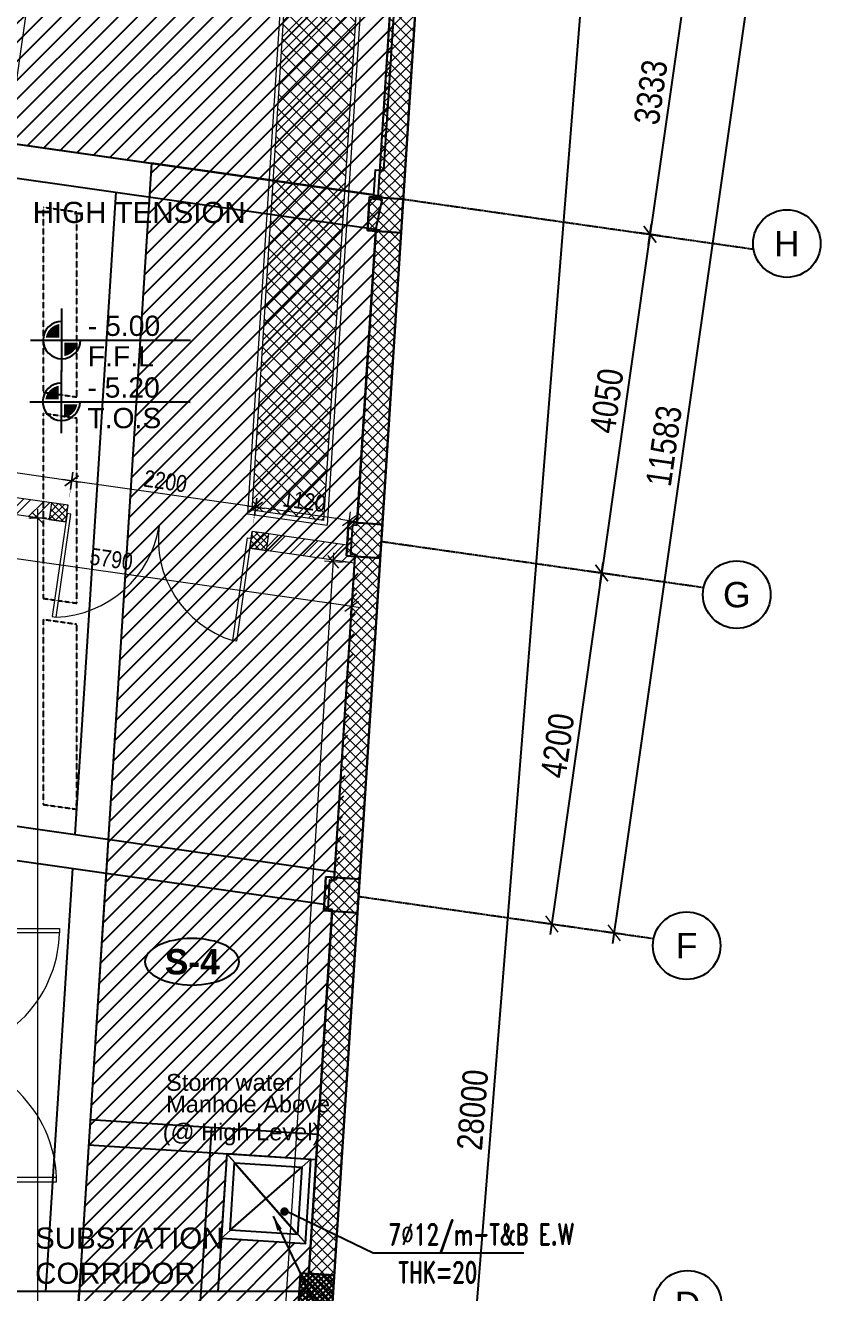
# Model space of a CAD drawing. Header units: inches. Extents: x 676944 to 1044153, y 326920 to 502369.
# Drawn here: x 745678 to 755095, y 378298 to 393308 of the extents above; entities that cross this region are included whole.
import ezdxf
from ezdxf.enums import TextEntityAlignment as Align

# ---------------------------------------------------------------- set-up
doc = ezdxf.new("R2010")
doc.units = ezdxf.units.IN
doc.header["$MEASUREMENT"] = 0
for name, pattern in [('CENTER', [50.8, 31.75, -6.35, 6.35, -6.35]), ('DOT2', [3.175, 0, -3.175]), ('HIDDEN', [9.525, 6.35, -3.175])]:
    doc.linetypes.add(name, pattern=pattern)
doc.layers.add('A-DIMENSION', color=7, linetype='Continuous', lineweight=9)
doc.layers.add('A-LEVEL', color=181, linetype='Continuous', lineweight=9)
for name, color, linetype in [('Axis', 9, 'CENTER'), ('dim-axis', 15, 'Continuous'), ('LEVELS', 181, 'Continuous'), ('P-PIPE-DRA', 40, 'Continuous'), ('S-BEAM', 2, 'Continuous'), ('S-COL-1', 7, 'Continuous'), ('S-COL1-HT', 11, 'Continuous'), ('S-HAT', 45, 'Continuous'), ('S-REIN-TXT', 3, 'Continuous'), ('S-RIBS', 43, 'HIDDEN'), ('S-SLAB-NO', 2, 'Continuous'), ('S-WALL', 1, 'Continuous'), ('THN', 1, 'Continuous')]:
    doc.layers.add(name, color=color, linetype=linetype)
doc.styles.add('03. S-COL FIRST$0$ARIAL', font='arialbd.ttf')
doc.styles.add('ARIAL', font='ARIALN.TTF')
doc.styles.add('ROMAND', font='ROMAND.shx')
doc.styles.add('SS', font='romand.shx', dxfattribs={"width": 0.85, "height": 200})
doc.styles.get("Standard").update_dxf_attribs({"font": 'arial.ttf'})
doc.styles.add('style1', font='arial.ttf')
doc.dimstyles.new('DIM-100', dxfattribs={"dimscale": 150, "dimtxt": 2, "dimasz": 1, "dimexe": 0.75, "dimexo": 1, "dimgap": 0.5, "dimtad": 1, "dimdec": 0, "dimzin": 11, "dimdsep": 46, "dimtxsty": 'ARIAL', "dimblk": 'R', "dimcen": 2.5, "dimdle": 1, "dimclrd": 256, "dimclre": 256, "dimclrt": 256, "dimazin": 0, "dimtfac": 1, "dimtdec": 0, "dimtix": 1, "dimtmove": 2, "dimatfit": 3, "dimldrblk": 'R', "dimtolj": 1, "dimtzin": 3, "dimlwd": -1, "dimlwe": 13, "dimarcsym": 0})
doc.dimstyles.new('ELSAYED', dxfattribs={"dimtxt": 250, "dimasz": 180, "dimexe": 0, "dimexo": 0, "dimgap": 0.025, "dimtad": 1, "dimlfac": 0.001, "dimzin": 0, "dimdsep": 46, "dimtxsty": 'SS', "dimcen": 0, "dimdle": 0.02, "dimclrd": 1, "dimclre": 1, "dimclrt": 1, "dimadec": 0, "dimazin": 0, "dimtfac": 1, "dimtix": 1, "dimtmove": 2, "dimatfit": 1, "dimfxl": 0, "dimtolj": 1, "dimtzin": 0, "dimlwe": -1, "dimarcsym": 0})
doc.dimstyles.get("Standard").update_dxf_attribs({"dimtxt": 0.18, "dimasz": 0.18, "dimexe": 0.18, "dimexo": 0.0625, "dimgap": 0.09, "dimtad": 0, "dimtih": 1, "dimtoh": 1, "dimdec": 4, "dimzin": 0, "dimdsep": 46, "dimtxsty": 'Standard', "dimcen": 0.09, "dimadec": 0, "dimazin": 0, "dimtfac": 1, "dimtdec": 4, "dimtofl": 0, "dimtmove": 0, "dimatfit": 3, "dimfxl": 1, "dimtolj": 1, "dimtzin": 0, "dimarcsym": 0})
pattern_1 = [(45, (500265.86, -209134.585), (-66.29126, 66.29126), []), (135, (500265.86, -209134.585), (-66.29126, -66.29126), [])]
pattern_2 = [(45, (500265.856, -209134.585), (-39.7747564, 39.7747564), []), (135, (500265.856, -209134.585), (-39.7747564, -39.7747564), [])]
pattern_3 = [(45, (393264, 521461.99), (-112.2532, 112.2532), [])]

# ---------------------------------------------------------------- blocks, each defined once
blk = doc.blocks.new('R')
for p, q in [((-1.05, 0), (1.05, 0)), ((0, -1.05), (0, 1.05))]:
    blk.add_line(p, q)
at = {"color": 4, "lineweight": 13}
blk.add_line((-0.71, -0.71), (0.71, 0.71), dxfattribs=at)
blk = doc.blocks.new('*D459')
at = {"layer": 'A-DIMENSION', "color": 254, "linetype": 'DOT2', "lineweight": 13, "transparency": 16777216}
for p, q in [((554945, 227624), (554831, 227641)), ((553935, 220546), (553821, 220562))]:
    blk.add_line(p, q, dxfattribs=at)
at = {"layer": 'A-DIMENSION', "color": 254, "transparency": 16777216}
blk.add_line((553910, 220651), (554892, 227531), dxfattribs=at)
at = {"layer": 'Defpoints', "color": 0, "transparency": 16777216}
for p in [(554906, 227630), (555044, 227610), (554034, 220532)]:
    blk.add_point(p, dxfattribs=at)
at = {"layer": 'A-DIMENSION', "color": 254, "transparency": 16777216, "xscale": 100, "yscale": 100, "zscale": 100}
for p, rotation in [((554906, 227630), 81.87733040133662), ((553895, 220552), 261.8773304013366)]:
    blk.add_blockref('R', p, dxfattribs=dict(at, rotation=rotation))
at = {"layer": 'A-DIMENSION', "color": 254, "transparency": 16777216, "insert": (554139, 223579), "char_height": 200, "attachment_point": 5, "rotation": 81.8773, "style": 'ARIAL'}
blk.add_mtext('\\A1;7150', dxfattribs=at)
blk = doc.blocks.new('level')
at = {"layer": 'LEVELS'}
for points in [[(42.7, 3.7), (22.8, 3.7, -0.325023), (42.7, 23.7)], [(70.2, -3.7), (50.2, -3.7), (50.2, -23.7, 0.325023)]]:
    blk.add_hatch(color=256, dxfattribs=at).paths.add_polyline_path(points)
for p, q in [((46.5, -46.5), (46.5, 46.5)), ((0, 0), (236.9, 0))]:
    blk.add_line(p, q, dxfattribs=at)
blk.add_arc((46.5, 0), 27.7, 90, 0, dxfattribs=at)
at = {"layer": 'LEVELS', "style": 'style1', "flags": 8}
for tag, p in [('+0.00', (85, 6.1)), ('F.F.L', (85, -39.1))]:
    blk.add_attdef(tag, p, '', height=30, dxfattribs=at)
blk = doc.blocks.new('*D507')
at = {"layer": 'A-DIMENSION', "color": 254, "linetype": 'DOT2', "lineweight": 13, "transparency": 16777216}
for p, q in [((557418, 220352), (557427, 220419)), ((558527, 220194), (558536, 220260))]:
    blk.add_line(p, q, dxfattribs=at)
at = {"layer": 'A-DIMENSION', "color": 254, "transparency": 16777216}
blk.add_line((558427, 220200), (557516, 220330), dxfattribs=at)
at = {"layer": 'Defpoints', "color": 0, "transparency": 16777216}
for p in [(557417, 220344), (557404, 220253), (558513, 220095)]:
    blk.add_point(p, dxfattribs=at)
at = {"layer": 'A-DIMENSION', "color": 254, "transparency": 16777216, "xscale": 100, "yscale": 100, "zscale": 100}
for p, rotation in [((557417, 220344), 171.8698850076933), ((558526, 220186), 351.8698850076934)]:
    blk.add_blockref('R', p, dxfattribs=dict(at, rotation=rotation))
at = {"layer": 'A-DIMENSION', "color": 254, "transparency": 16777216, "insert": (557993, 220416), "char_height": 200, "attachment_point": 5, "rotation": 351.8699, "style": 'ARIAL'}
blk.add_mtext('\\A1;1120', dxfattribs=at)
blk = doc.blocks.new('*D508')
at = {"layer": 'A-DIMENSION', "color": 254, "linetype": 'DOT2', "lineweight": 13, "transparency": 16777216}
for p, q in [((555212, 220465), (555249, 220729)), ((557390, 220154), (557427, 220419))]:
    blk.add_line(p, q, dxfattribs=at)
at = {"layer": 'A-DIMENSION', "color": 254, "transparency": 16777216}
blk.add_line((557318, 220358), (555338, 220641), dxfattribs=at)
at = {"layer": 'Defpoints', "color": 0, "transparency": 16777216}
for p in [(555239, 220655), (555198, 220366), (557376, 220055)]:
    blk.add_point(p, dxfattribs=at)
at = {"layer": 'A-DIMENSION', "color": 254, "transparency": 16777216, "xscale": 100, "yscale": 100, "zscale": 100}
for p, rotation in [((555239, 220655), 171.8773450430515), ((557417, 220344), 351.8773450430515)]:
    blk.add_blockref('R', p, dxfattribs=dict(at, rotation=rotation))
at = {"layer": 'A-DIMENSION', "color": 254, "transparency": 16777216, "insert": (556349, 220650), "char_height": 200, "attachment_point": 5, "rotation": 351.8773, "style": 'ARIAL'}
blk.add_mtext('\\A1;2200', dxfattribs=at)
blk = doc.blocks.new('*D509')
at = {"layer": 'A-DIMENSION', "color": 254, "linetype": 'DOT2', "lineweight": 13, "transparency": 16777216}
for p, q in [((552935, 220790), (552973, 221054)), ((555212, 220465), (555249, 220729))]:
    blk.add_line(p, q, dxfattribs=at)
at = {"layer": 'A-DIMENSION', "color": 254, "transparency": 16777216}
blk.add_line((555140, 220669), (553061, 220966), dxfattribs=at)
at = {"layer": 'Defpoints', "color": 0, "transparency": 16777216}
for p in [(552962, 220980), (552921, 220691), (555198, 220366)]:
    blk.add_point(p, dxfattribs=at)
at = {"layer": 'A-DIMENSION', "color": 254, "transparency": 16777216, "xscale": 100, "yscale": 100, "zscale": 100}
for p, rotation in [((552962, 220980), 171.8773450430515), ((555239, 220655), 351.8773450430515)]:
    blk.add_blockref('R', p, dxfattribs=dict(at, rotation=rotation))
at = {"layer": 'A-DIMENSION', "color": 254, "transparency": 16777216, "insert": (554122, 220968), "char_height": 200, "attachment_point": 5, "rotation": 351.8773, "style": 'ARIAL'}
blk.add_mtext('\\A1;2300', dxfattribs=at)
blk = doc.blocks.new('*D515')
at = {"layer": 'A-DIMENSION', "color": 254, "transparency": 16777216}
blk.add_line((557060, 199767), (558331, 219596), dxfattribs=at)
at = {"layer": 'A-DIMENSION', "color": 254, "linetype": 'DOT2', "lineweight": 13, "transparency": 16777216}
for p, q in [((558487, 219687), (558262, 219701)), ((557203, 199658), (556978, 199672))]:
    blk.add_line(p, q, dxfattribs=at)
at = {"layer": 'Defpoints', "color": 0, "transparency": 16777216}
for p in [(558337, 219696), (558587, 219680), (557303, 199651)]:
    blk.add_point(p, dxfattribs=at)
at = {"layer": 'A-DIMENSION', "color": 254, "transparency": 16777216, "xscale": 100, "yscale": 100, "zscale": 100}
for p, rotation in [((558337, 219696), 86.33149765879534), ((557053, 199667), 266.3314976587953)]:
    blk.add_blockref('R', p, dxfattribs=dict(at, rotation=rotation))
at = {"layer": 'A-DIMENSION', "color": 254, "transparency": 16777216, "insert": (557543, 209692), "char_height": 200, "attachment_point": 5, "rotation": 86.3315, "style": 'ARIAL'}
blk.add_mtext('\\A1;20070', dxfattribs=at)
blk = doc.blocks.new('*D409')
at = {"layer": 'A-DIMENSION', "color": 254, "linetype": 'DOT2', "lineweight": 13, "transparency": 16777216}
for p, q in [((552907, 220592), (552810, 219909)), ((558567, 219266), (558564, 219245))]:
    blk.add_line(p, q, dxfattribs=at)
at = {"layer": 'A-DIMENSION', "color": 254, "transparency": 16777216}
blk.add_line((552919, 219969), (558455, 219185), dxfattribs=at)
at = {"layer": 'Defpoints', "color": 0, "transparency": 16777216}
for p in [(552921, 220691), (558553, 219167), (558554, 219171)]:
    blk.add_point(p, dxfattribs=at)
at = {"layer": 'A-DIMENSION', "color": 254, "transparency": 16777216, "xscale": 100, "yscale": 100, "zscale": 100}
for p, rotation in [((552820, 219983), 171.9342278825543), ((558554, 219171), 351.9342278825543)]:
    blk.add_blockref('R', p, dxfattribs=dict(at, rotation=rotation))
at = {"layer": 'A-DIMENSION', "color": 254, "transparency": 16777216, "insert": (555708, 219728), "char_height": 200, "attachment_point": 5, "rotation": 351.9342, "style": 'ARIAL'}
blk.add_mtext('\\A1;5790', dxfattribs=at)
blk = doc.blocks.new('*D395')
at = {"layer": 'A-DIMENSION', "color": 254, "linetype": 'DOT2', "lineweight": 13, "transparency": 16777216}
for p, q in [((554743, 220213), (554761, 220213)), ((554930, 199652), (554911, 199652))]:
    blk.add_line(p, q, dxfattribs=at)
at = {"layer": 'A-DIMENSION', "color": 254, "transparency": 16777216}
blk.add_line((554836, 199752), (554836, 220113), dxfattribs=at)
at = {"layer": 'Defpoints', "color": 0, "transparency": 16777216}
for p in [(554836, 220213), (554843, 220213), (554830, 199652)]:
    blk.add_point(p, dxfattribs=at)
at = {"layer": 'A-DIMENSION', "color": 254, "transparency": 16777216, "xscale": 100, "yscale": 100, "zscale": 100}
for p, rotation in [((554836, 220213), 90), ((554836, 199652), 270)]:
    blk.add_blockref('R', p, dxfattribs=dict(at, rotation=rotation))
at = {"layer": 'A-DIMENSION', "color": 254, "transparency": 16777216, "insert": (554684, 209932), "char_height": 200, "attachment_point": 5, "rotation": 90, "style": 'ARIAL'}
blk.add_mtext('\\A1;20560', dxfattribs=at)
blk = doc.blocks.new('*D346')
at = {"layer": 'Defpoints', "color": 0, "transparency": 16777216}
for p in [(256171, 442525), (255700, 439226), (256167, 439160)]:
    blk.add_point(p, dxfattribs=at)
at = {"layer": 'dim-axis', "linetype": 'DOT2', "lineweight": 13, "transparency": 16777216}
for p, q in [((256319, 442504), (256749, 442443)), ((255849, 439205), (256278, 439144))]:
    blk.add_line(p, q, dxfattribs=at)
at = {"layer": 'dim-axis', "transparency": 16777216}
blk.add_line((256621, 442340), (256184, 439278), dxfattribs=at)
at = {"layer": 'dim-axis', "transparency": 16777216, "xscale": 120, "yscale": 120, "zscale": 120}
for p, rotation in [((256638, 442459), 81.87732561324759), ((256167, 439160), 261.8773256132475)]:
    blk.add_blockref('R', p, dxfattribs=dict(at, rotation=rotation))
at = {"layer": 'dim-axis', "transparency": 16777216, "insert": (256176, 440842), "char_height": 300, "attachment_point": 5, "rotation": 81.8773, "style": 'ARIAL'}
blk.add_mtext('\\A1;3333', dxfattribs=at)
blk = doc.blocks.new('*D347')
at = {"layer": 'Defpoints', "color": 0, "transparency": 16777216}
for p in [(255700, 439226), (255594, 435150), (255594, 435150)]:
    blk.add_point(p, dxfattribs=at)
at = {"layer": 'dim-axis', "linetype": 'DOT2', "lineweight": 13, "transparency": 16777216}
for p, q in [((255849, 439205), (256278, 439144)), ((255446, 435172), (255483, 435166))]:
    blk.add_line(p, q, dxfattribs=at)
at = {"layer": 'dim-axis', "transparency": 16777216}
blk.add_line((256150, 439041), (255611, 435269), dxfattribs=at)
at = {"layer": 'dim-axis', "transparency": 16777216, "xscale": 120, "yscale": 120, "zscale": 120}
for p, rotation in [((256167, 439160), 81.87732905109686), ((255594, 435150), 261.8773290510969)]:
    blk.add_blockref('R', p, dxfattribs=dict(at, rotation=rotation))
at = {"layer": 'dim-axis', "transparency": 16777216, "insert": (255655, 437187), "char_height": 300, "attachment_point": 5, "rotation": 81.8773, "style": 'ARIAL'}
blk.add_mtext('\\A1;4050', dxfattribs=at)
blk = doc.blocks.new('*D348')
at = {"layer": 'Defpoints', "color": 0, "transparency": 16777216}
for p in [(255594, 435150), (255001, 430992), (255001, 430992)]:
    blk.add_point(p, dxfattribs=at)
at = {"layer": 'dim-axis', "linetype": 'DOT2', "lineweight": 13, "transparency": 16777216}
for p, q in [((255446, 435172), (255483, 435166)), ((255150, 430971), (255112, 430977))]:
    blk.add_line(p, q, dxfattribs=at)
at = {"layer": 'dim-axis', "transparency": 16777216}
blk.add_line((255578, 435032), (255018, 431111), dxfattribs=at)
at = {"layer": 'dim-axis', "transparency": 16777216, "xscale": 120, "yscale": 120, "zscale": 120}
for p, rotation in [((255594, 435150), 81.87732905109686), ((255001, 430992), 261.8773290510969)]:
    blk.add_blockref('R', p, dxfattribs=dict(at, rotation=rotation))
at = {"layer": 'dim-axis', "transparency": 16777216, "insert": (255072, 433104), "char_height": 300, "attachment_point": 5, "rotation": 81.8773, "style": 'ARIAL'}
blk.add_mtext('\\A1;4200', dxfattribs=at)
blk = doc.blocks.new('*D352')
at = {"layer": 'Defpoints', "color": 0, "transparency": 16777216}
for p in [(257376, 442354), (255739, 430887), (255739, 430887)]:
    blk.add_point(p, dxfattribs=at)
at = {"layer": 'dim-axis', "linetype": 'DOT2', "lineweight": 13, "transparency": 16777216}
for p, q in [((257227, 442375), (257265, 442369)), ((255591, 430908), (255628, 430903))]:
    blk.add_line(p, q, dxfattribs=at)
at = {"layer": 'dim-axis', "transparency": 16777216}
blk.add_line((257359, 442235), (255756, 431006), dxfattribs=at)
at = {"layer": 'dim-axis', "transparency": 16777216, "xscale": 120, "yscale": 120, "zscale": 120}
for p, rotation in [((257376, 442354), 81.877266415541), ((255739, 430887), 261.877266415541)]:
    blk.add_blockref('R', p, dxfattribs=dict(at, rotation=rotation))
at = {"layer": 'dim-axis', "transparency": 16777216, "insert": (256332, 436653), "char_height": 300, "attachment_point": 5, "rotation": 81.8773, "style": 'ARIAL'}
blk.add_mtext('\\A1;11583', dxfattribs=at)
blk = doc.blocks.new('*D153')
at = {"layer": 'Defpoints', "color": 0, "transparency": 16777216}
for p in [(253905, 442848), (251664, 414937), (253175, 414816)]:
    blk.add_point(p, dxfattribs=at)
at = {"layer": 'dim-axis', "linetype": 'DOT2', "lineweight": 13, "transparency": 16777216}
for p, q in [((254054, 442836), (255527, 442718)), ((251814, 414925), (253287, 414807))]:
    blk.add_line(p, q, dxfattribs=at)
at = {"layer": 'dim-axis', "transparency": 16777216}
blk.add_line((255405, 442607), (253184, 414936), dxfattribs=at)
at = {"layer": 'dim-axis', "transparency": 16777216, "xscale": 120, "yscale": 120, "zscale": 120}
for p, rotation in [((255415, 442727), 85.410651128382), ((253175, 414816), 265.410651128382)]:
    blk.add_blockref('R', p, dxfattribs=dict(at, rotation=rotation))
at = {"layer": 'dim-axis', "transparency": 16777216, "insert": (254067, 428790), "char_height": 300, "attachment_point": 5, "rotation": 85.4107, "style": 'ARIAL'}
blk.add_mtext('\\A1;28000', dxfattribs=at)
blk = doc.blocks.new('SDFGBS')
at = {"layer": 'A-DIMENSION'}
h = blk.add_hatch(dxfattribs=at)
h.set_pattern_fill('ANSI37', color=254, scale=1000)
h.set_pattern_definition([(45, (-9484.03, -205049.73), (-88.388348, 88.388348), []), (135, (-9484.03, -205049.73), (-88.388348, -88.388348), [])])
h.paths.add_polyline_path([(558658.2, 227043.9), (557814.2, 227164.4), (557374.4, 220307.7), (558218.4, 220187.3)])
h = blk.add_hatch(dxfattribs=at)
h.set_pattern_fill('ANSI37', color=254, scale=750)
h.set_pattern_definition(pattern_1)
h.paths.add_polyline_path([(558739.7, 223618), (559138.9, 223592.4), (559164.5, 223991.6), (558765.3, 224017.2)])
h = blk.add_hatch(dxfattribs=at)
h.set_pattern_fill('ANSI32', color=254, scale=500)
h.set_pattern_definition([(45, (500237.57, -209332.6), (-132.58252, 132.58252), []), (45, (500325.96, -209332.6), (-132.58252, 132.58252), [])])
h.paths.add_polyline_path([(552694.4, 220521.2), (552722.7, 220719.2), (551039.7, 220959.4), (551011.5, 220761.4)])
h.paths.add_polyline_path([(557573.5, 220027.1), (557545.3, 219829.1), (558488.1, 219695.5), (558501, 219895.7)])
h.paths.add_polyline_path([(554971.3, 220196.2), (554999.6, 220394.2), (552920.7, 220691), (552892.4, 220493)])
h = blk.add_hatch(dxfattribs=at)
h.set_pattern_fill('ANSI37,_O', color=254, scale=450)
h.set_pattern_definition(pattern_2)
h.paths.add_polyline_path([(555196.8, 220366.2), (554998.8, 220394.3), (554970.5, 220196.4), (555168.6, 220168.2)])
h = blk.add_hatch(dxfattribs=at)
h.set_pattern_fill('ANSI37,_O', color=254, scale=450)
h.set_pattern_definition(pattern_2)
h.paths.add_polyline_path([(557572.7, 220027.1), (557374.7, 220055.2), (557346.5, 219857.3), (557544.5, 219829.1)])
h = blk.add_hatch(dxfattribs=at)
h.set_pattern_fill('ANSI37', color=254, scale=750)
h.set_pattern_definition([(45, (500264.9, -209132.56), (-66.29126, 66.29126), []), (135, (500264.9, -209132.56), (-66.29126, -66.29126), [])])
h.paths.add_polyline_path([(558491.6, 219766), (558890.7, 219740.4), (558916.3, 220139.5), (558517.2, 220165.1)])
h = blk.add_hatch(dxfattribs=at)
h.set_pattern_fill('ANSI37', color=254, scale=750)
h.set_pattern_definition([(45, (500265.2, -209129.57), (-66.29126, 66.29126), []), (135, (500265.2, -209129.57), (-66.29126, -66.29126), [])])
h.paths.add_polyline_path([(558222.2, 215564.9), (558621.4, 215539.3), (558647, 215938.4), (558247.8, 215964.1)])
h = blk.add_hatch(dxfattribs=at)
h.set_pattern_fill('ANSI37', color=254, scale=750)
h.set_pattern_definition(pattern_1)
h.paths.add_polyline_path([(558003.2, 210572.4), (558302.5, 210553.2), (558347.3, 211251.7), (558048, 211270.9)])
at = {"layer": 'A-DIMENSION', "color": 254}
for p, q in [((557767.7, 227221.5), (557321.5, 220264.8)), ((558711.1, 227086.9), (558264.9, 220131.2)), ((558991.6, 225993), (559312.9, 226314.2)), ((559291.1, 225975.2), (559008.6, 226257.7)), ((558982.6, 225851.3), (559303.8, 226172.5)), ((559283.1, 225850.6), (559000.6, 226133.1)), ((558973.5, 225709.6), (559294.7, 226030.9)), ((559275.1, 225726), (558992.6, 226008.5)), ((558955.3, 225426.3), (559276.5, 225747.5)), ((558964.4, 225568), (559285.6, 225889.2)), ((559259.2, 225476.8), (558976.7, 225759.3)), ((559267.2, 225601.4), (558984.7, 225883.9)), ((558946.2, 225284.7), (559267.4, 225605.9)), ((559251.2, 225352.2), (558968.7, 225634.7)), ((558937.1, 225143), (559258.4, 225464.2)), ((559243.2, 225227.6), (558960.7, 225510.1)), ((558928.1, 225001.3), (559249.3, 225322.5)), ((559235.2, 225103.1), (558952.7, 225385.6)), ((558919, 224859.7), (559240.2, 225180.9)), ((559227.2, 224978.5), (558944.7, 225261)), ((558909.9, 224718), (559231.1, 225039.2)), ((559211.2, 224729.3), (558928.7, 225011.8)), ((559219.2, 224853.9), (558936.7, 225136.4)), ((558900.8, 224576.3), (559222, 224897.5)), ((559203.2, 224604.7), (558920.7, 224887.2)), ((558891.7, 224434.7), (559212.9, 224755.9)), ((559195.3, 224480.1), (558912.8, 224762.6)), ((558882.6, 224293), (559203.9, 224614.2)), ((559187.3, 224355.5), (558904.8, 224638)), ((558873.6, 224151.3), (559194.8, 224472.5)), ((559179.3, 224230.9), (558896.8, 224513.4)), ((558865.6, 224010.8), (559185.7, 224330.9)), ((559152.7, 223992.3), (558880.8, 224264.2)), ((559171.3, 224106.3), (558888.8, 224388.8)), ((559011, 224001.4), (558872.8, 224139.6)), ((558990.2, 224002.8), (559176.6, 224189.2)), ((558869.3, 224010.5), (558864.8, 224015)), ((559114.8, 223994.8), (559167.5, 224047.5)), ((558819.1, 223301.3), (559111.9, 223594.1)), ((558828.1, 223443), (558987.3, 223602.1)), ((559115.4, 223234.1), (558832.9, 223516.6)), ((558837.2, 223584.7), (558862.7, 223610.1)), ((559123.4, 223358.7), (558872.6, 223609.5)), ((559131.3, 223483.3), (559014.3, 223600.4)), ((558800.9, 223018), (559122.1, 223339.2)), ((558810, 223159.7), (559131.2, 223480.9)), ((559107.4, 223109.6), (558824.9, 223392.1)), ((558791.8, 222876.3), (559113, 223197.5)), ((559099.4, 222985), (558816.9, 223267.5)), ((558782.7, 222734.7), (559103.9, 223055.9)), ((559091.4, 222860.4), (558808.9, 223142.9)), ((558773.6, 222593), (559094.9, 222914.2)), ((559075.4, 222611.2), (558792.9, 222893.7)), ((559083.4, 222735.8), (558800.9, 223018.3)), ((558764.6, 222451.3), (559085.8, 222772.5)), ((559067.4, 222486.6), (558784.9, 222769.1)), ((558755.5, 222309.7), (559076.7, 222630.9)), ((559059.4, 222362), (558776.9, 222644.5)), ((558746.4, 222168), (559067.6, 222489.2)), ((559051.5, 222237.4), (558769, 222519.9)), ((558737.3, 222026.3), (559058.5, 222347.5)), ((559043.5, 222112.8), (558761, 222395.3)), ((558728.2, 221884.7), (559049.4, 222205.9)), ((559027.5, 221863.6), (558745, 222146.1)), ((559035.5, 221988.2), (558753, 222270.7)), ((558719.1, 221743), (559040.4, 222064.2)), ((559019.5, 221739), (558737, 222021.5)), ((558710.1, 221601.3), (559031.3, 221922.5)), ((559011.5, 221614.4), (558729, 221896.9)), ((558701, 221459.7), (559022.2, 221780.9)), ((559003.5, 221489.8), (558721, 221772.3)), ((558691.9, 221318), (559013.1, 221639.2)), ((558995.5, 221365.2), (558713, 221647.7)), ((558682.8, 221176.3), (559004, 221497.6)), ((558979.6, 221116.1), (558697.1, 221398.6)), ((558987.5, 221240.6), (558705, 221523.1)), ((558673.7, 221034.7), (558994.9, 221355.9)), ((558971.6, 220991.5), (558689.1, 221274)), ((558664.6, 220893), (558985.9, 221214.2)), ((558963.6, 220866.9), (558681.1, 221149.4)), ((558655.6, 220751.3), (558976.8, 221072.6)), ((558955.6, 220742.3), (558673.1, 221024.8)), ((558637.4, 220468), (558958.6, 220789.2)), ((558646.5, 220609.7), (558967.7, 220930.9)), ((558947.6, 220617.7), (558665.1, 220900.2)), ((555197.6, 220366), (552920.7, 220691)), ((558628.3, 220326.3), (558949.5, 220647.6)), ((558931.6, 220368.5), (558649.1, 220651)), ((558939.6, 220493.1), (558657.1, 220775.6)), ((555169.3, 220168), (552892.4, 220493)), ((558619.2, 220184.7), (558940.4, 220505.9)), ((558923.6, 220243.9), (558641.1, 220526.4)), ((555169.3, 220168), (555197.6, 220366)), ((558894, 220141), (558633.1, 220401.8)), ((558719.3, 220152.2), (558931.4, 220364.2)), ((555227, 220260.8), (555183.5, 220267)), ((557321.5, 220264.8), (558264.9, 220131.2)), ((558752.3, 220150.1), (558625.2, 220277.2)), ((558843.9, 220144.2), (558922.3, 220222.6)), ((557347.3, 219857.1), (557375.5, 220055.1)), ((558500.9, 219894.5), (557375.5, 220055.1)), ((558511.5, 220077), (558512.2, 220077.6)), ((558515.3, 220121.9), (558514.4, 220122.8)), ((558592.9, 220158.3), (558594.7, 220160.2)), ((558612.7, 220157), (558610.6, 220159.1)), ((557320.5, 219981.8), (557364.2, 219975.6)), ((558502.3, 219935.2), (558502.4, 219935.3)), ((558506.7, 219998), (558506.4, 219998.2)), ((558586.9, 219680.2), (557347.3, 219857.1)), ((558492.4, 219792.7), (558493.3, 219793.6)), ((558498.5, 219873.6), (558498.1, 219874)), ((558573.8, 219476.3), (558841, 219743.6)), ((558582.9, 219618), (558716.4, 219751.6)), ((558591.8, 219759.5), (558591.9, 219759.6)), ((558875.2, 219496.9), (558613.9, 219758.2)), ((558883.1, 219621.5), (558755.6, 219749.1)), ((558564.7, 219334.7), (558885.3, 219655.2)), ((558867.2, 219372.3), (558585.2, 219654.2)), ((558555.6, 219193), (558876.2, 219513.6)), ((558859.2, 219247.7), (558577.2, 219529.6)), ((558546.6, 219051.4), (558867.2, 219372)), ((558851.3, 219123), (558569.2, 219405.1)), ((558537.5, 218909.7), (558858.1, 219230.3)), ((558835.3, 218873.8), (558553.3, 219155.9)), ((558843.3, 218998.4), (558561.2, 219280.5)), ((558528.4, 218768), (558849.1, 219088.7)), ((558827.3, 218749.2), (558545.3, 219031.3)), ((558519.3, 218626.4), (558840, 218947)), ((558819.4, 218624.6), (558537.3, 218906.7)), ((558510.2, 218484.7), (558830.9, 218805.4)), ((558811.4, 218500), (558529.3, 218782.1)), ((558501.1, 218343), (558821.9, 218663.8)), ((558803.4, 218375.4), (558521.3, 218657.5)), ((558492.1, 218201.4), (558812.8, 218522.1)), ((558787.5, 218126.1), (558505.3, 218408.3)), ((558795.5, 218250.7), (558513.3, 218532.9)), ((558473.9, 217918), (558794.7, 218238.8)), ((558483, 218059.7), (558803.8, 218380.5)), ((558779.5, 218001.5), (558497.3, 218283.7)), ((558464.8, 217776.4), (558785.6, 218097.2)), ((558771.6, 217876.9), (558489.3, 218159.1)), ((558455.7, 217634.7), (558776.6, 217955.6)), ((558763.6, 217752.3), (558481.4, 218034.5)), ((558446.6, 217493), (558767.5, 217813.9)), ((558755.6, 217627.7), (558473.4, 217909.9)), ((558437.6, 217351.4), (558758.5, 217672.3)), ((558739.7, 217378.5), (558457.4, 217660.7)), ((558747.6, 217503.1), (558465.4, 217785.3)), ((558428.5, 217209.7), (558749.4, 217530.6)), ((558731.7, 217253.8), (558449.4, 217536.1)), ((558419.4, 217068), (558740.3, 217389)), ((558723.7, 217129.2), (558441.4, 217411.6)), ((558410.3, 216926.4), (558731.3, 217247.3)), ((558715.8, 217004.6), (558433.4, 217287)), ((558401.2, 216784.7), (558722.2, 217105.7)), ((558699.8, 216755.4), (558417.5, 217037.8)), ((558707.8, 216880), (558425.4, 217162.4)), ((558392.1, 216643), (558713.2, 216964.1)), ((558691.9, 216630.8), (558409.5, 216913.2)), ((558383.1, 216501.4), (558704.1, 216822.4)), ((558683.9, 216506.2), (558401.5, 216788.6)), ((558374, 216359.7), (558695.1, 216680.8)), ((558675.9, 216381.6), (558393.5, 216664)), ((558364.9, 216218), (558686, 216539.1)), ((558667.9, 216256.9), (558385.5, 216539.4)), ((558355.8, 216076.4), (558676.9, 216397.5)), ((558652, 216007.7), (558369.5, 216290.2)), ((558660, 216132.3), (558377.5, 216414.8)), ((558584.7, 215942.4), (558361.5, 216165.6)), ((558368.3, 215956.3), (558667.9, 216255.9)), ((558443, 215951.5), (558353.5, 216041)), ((558492.9, 215948.3), (558658.8, 216114.2)), ((558243.7, 215885.6), (558242.8, 215886.6)), ((558617.5, 215940.3), (558649.8, 215972.6)), ((558229.9, 215685.3), (558231, 215686.4)), ((558235.8, 215761.1), (558234.8, 215762)), ((558239, 215827), (558240.1, 215828)), ((558227.8, 215636.5), (558226.8, 215637.4)), ((558301.3, 215226.4), (558614.6, 215539.7)), ((558310.4, 215368), (558490, 215547.7)), ((558319.5, 215509.7), (558365.5, 215555.7)), ((558603.6, 215260.7), (558321.6, 215542.6)), ((558611.5, 215385.3), (558446.3, 215550.5)), ((558619.5, 215509.9), (558588, 215541.4)), ((558292.2, 215084.7), (558612.8, 215405.3)), ((558595.6, 215136.1), (558313.6, 215418.1)), ((558283.1, 214943), (558603.7, 215263.6)), ((558587.6, 215011.5), (558305.6, 215293.5)), ((558274.1, 214801.4), (558594.7, 215122)), ((558579.6, 214886.8), (558297.6, 215168.9)), ((558265, 214659.7), (558585.6, 214980.4)), ((558571.7, 214762.2), (558289.6, 215044.3)), ((558255.9, 214518), (558576.6, 214838.7)), ((558555.7, 214513), (558273.7, 214795.1)), ((558563.7, 214637.6), (558281.6, 214919.7)), ((558246.8, 214376.4), (558567.5, 214697.1)), ((558547.7, 214388.4), (558265.7, 214670.5)), ((558237.7, 214234.7), (558558.4, 214555.4)), ((558539.8, 214263.8), (558257.7, 214545.9)), ((558228.6, 214093), (558549.4, 214413.8)), ((558531.8, 214139.2), (558249.7, 214421.3)), ((558219.6, 213951.4), (558540.3, 214272.1)), ((558523.8, 214014.6), (558241.7, 214296.7)), ((558210.5, 213809.7), (558531.2, 214130.5)), ((558507.9, 213765.4), (558225.7, 214047.5)), ((558515.9, 213890), (558233.7, 214172.1)), ((558201.4, 213668), (558522.2, 213988.8)), ((558499.9, 213640.7), (558217.7, 213922.9)), ((558192.3, 213526.4), (558513.1, 213847.2)), ((558491.9, 213516.1), (558209.7, 213798.3)), ((558183.2, 213384.7), (558504.1, 213705.6)), ((558484, 213391.5), (558201.8, 213673.7)), ((558174.1, 213243.1), (558495, 213563.9)), ((558476, 213266.9), (558193.8, 213549.1)), ((558165.1, 213101.4), (558485.9, 213422.3)), ((558460.1, 213017.7), (558177.8, 213300)), ((558468, 213142.3), (558185.8, 213424.6)), ((558146.9, 212818.1), (558467.8, 213139)), ((558156, 212959.7), (558476.9, 213280.6)), ((558452.1, 212893.1), (558169.8, 213175.4)), ((558137.8, 212676.4), (558458.8, 212997.3)), ((558444.1, 212768.5), (558161.8, 213050.8)), ((558128.7, 212534.7), (558449.7, 212855.7)), ((558436.1, 212643.9), (558153.8, 212926.2)), ((557073.9, 212683.8, 0), (558010, 211623.8, 0)), ((558119.6, 212393.1), (558440.6, 212714)), ((558428.2, 212519.2), (558145.8, 212801.6)), ((557011.9, 211685.7, 0), (558071.9, 212621.8, 0)), ((558110.6, 212251.4), (558431.6, 212572.4)), ((558412.2, 212270), (558129.9, 212552.4)), ((558420.2, 212394.6), (558137.8, 212677)), ((558101.5, 212109.7), (558422.5, 212430.8)), ((558404.3, 212145.4), (558121.9, 212427.8)), ((558092.4, 211968.1), (558413.4, 212289.1)), ((558396.3, 212020.8), (558113.9, 212303.2)), ((558083.3, 211826.4), (558404.4, 212147.5)), ((558388.3, 211896.2), (558105.9, 212178.6)), ((558074.2, 211684.7), (558395.3, 212005.8)), ((558380.3, 211771.6), (558097.9, 212054)), ((558065.1, 211543.1), (558386.3, 211864.2)), ((558364.4, 211522.4), (558081.9, 211804.8)), ((558372.4, 211647), (558089.9, 211929.4)), ((558056.1, 211401.4), (558377.2, 211722.5)), ((558356.4, 211397.8), (558073.9, 211680.2)), ((558057.5, 211270.3), (558368.1, 211580.9)), ((558348.4, 211273.1), (558065.9, 211555.6)), ((558229.8, 211259.3), (558058, 211431.1)), ((558182.1, 211262.3), (558359.1, 211439.2)), ((558042.2, 211181.6), (558042, 211181.9)), ((558047, 211259.7), (558047.3, 211260)), ((558088.1, 211268.3), (558050, 211306.5)), ((558306.7, 211254.3), (558350, 211297.6)), ((558034.2, 211057), (558034, 211057.3)), ((558037.9, 211118.1), (558038.2, 211118.3))]:
    blk.add_line(p, q, dxfattribs=at)
for points in [[(558864.6, 224010.8), (559058.6, 227037.3), (555515.1, 227543)], [(558617.6, 220158.7), (558839, 223611.6)], [(555177.2, 220223.4), (555183.5, 220267), (555009.4, 219047.5), (555053, 219041.2), (555227, 220260.8)], [(557357.9, 219932), (557364.1, 219975.6), (557190, 218756.1), (557146.5, 218762.3), (557320.5, 219981.8)], [(558348.2, 215957.6), (558592, 219759.5)], [(558047.7, 211270.9), (558322.6, 215558.4)], [(553644, 215352.4), (553594, 215352.4), (555093.9, 215352.4), (555093.9, 215302.4), (553594, 215302.4)], [(553608.7, 212352.4), (553558.7, 212352.4), (555058.6, 212352.4), (555058.6, 212402.4), (553558.7, 212402.4)]]:
    blk.add_lwpolyline(points, dxfattribs=at)
for points in [[(557374.4, 220307.7), (557814.2, 227164.4), (558658.2, 227043.9), (558218.4, 220187.3)], [(558739.7, 223618), (559138.9, 223592.4), (559164.5, 223991.6), (558765.3, 224017.2)], [(555196.8, 220366.2), (554998.8, 220394.3), (554970.5, 220196.4), (555168.6, 220168.2), (555196.8, 220366.2)], [(557572.7, 220027.1), (557374.7, 220055.2), (557346.5, 219857.3), (557544.5, 219829.1), (557572.7, 220027.1)], [(558491.6, 219766), (558890.7, 219740.4), (558916.3, 220139.5), (558517.2, 220165.1)], [(558222.2, 215564.9), (558621.4, 215539.3), (558647, 215938.4), (558247.8, 215964.1)], [(558003.2, 210572.4), (558302.5, 210553.2), (558347.3, 211251.7), (558048, 211270.9)]]:
    blk.add_lwpolyline(points, close=True, dxfattribs=at)
at = {"layer": 'A-DIMENSION', "color": 254, "elevation": 0}
blk.add_lwpolyline([(557073.9, 212683.8), (557011.9, 211685.7), (558010, 211623.8), (558071.9, 212621.8)], close=True, dxfattribs=at)
at = {"layer": 'A-DIMENSION', "color": 254}
for centre, radius, start, end in [((555008.9, 220321.1), 1280.6, 271.97312, 351.02537), ((557525.8, 219965.5), 1261.6, 172.41266, 252.49964), ((553607.8, 215338.9), 1486.5, 269.47456, 358.59429), ((553545.3, 212338.6), 1514.7, 2.41679, 88.15187)]:
    blk.add_arc(centre, radius, start, end, dxfattribs=at)
at = {"layer": 'S-WALL', "color": 254}
blk.add_lwpolyline([(509749.2, 234378), (509749.2, 234378), (507454.1, 199352.4), (557584.1, 199352.4), (559375.7, 227295.1), (545410.2, 229288.3)], dxfattribs=at)
at = {"layer": 'A-DIMENSION', "color": 254}
ref = blk.add_blockref('level', (554749.8, 222322.4), dxfattribs=dict(at, xscale=7.999999999999999, yscale=7.999999999999999, zscale=7.999999999999999))
ref.add_attrib('+0.00', '- 5.00', (555429.6, 222371.4), dxfattribs={"layer": 'A-LEVEL', "height": 240, "style": 'style1'})
ref.add_attrib('F.F.L', 'F.F.L', (555429.6, 222009.4), dxfattribs={"layer": 'A-LEVEL', "height": 240, "style": 'style1'})
ref = blk.add_blockref('level', (554744.4, 221591.6), dxfattribs=dict(at, xscale=7.999999999999999, yscale=7.999999999999999, zscale=7.999999999999999))
ref.add_attrib('+0.00', '- 5.20', (555424.2, 221640.6), dxfattribs={"layer": 'A-LEVEL', "height": 240, "style": 'style1'})
ref.add_attrib('F.F.L', 'T.O.S', (555424.2, 221278.6), dxfattribs={"layer": 'A-LEVEL', "height": 240, "style": 'style1'})
at = {"layer": 'A-DIMENSION', "color": 254, "style": 'style1'}
for s, height, p in [('HIGH TENSION', 250, (554777, 223709.3)), ('Storm water', 200, (556356.3, 213430.8)), ('Manhole Above', 200, (556356.8, 213174.2)), ('(@ High Level)', 200, (556316.1, 212844))]:
    blk.add_text(s, height=height, dxfattribs=at).set_placement(p)
at = {"layer": 'A-DIMENSION', "color": 254, "insert": (554805.5, 211811.8), "char_height": 250, "width": 5174.881, "attachment_point": 1, "style": 'style1'}
blk.add_mtext('SUBSTATION\\PCORRIDOR ', dxfattribs=at)
at = {"layer": 'A-DIMENSION', "color": 254}
dim = blk.add_linear_dim(base=(554905.6, 227630), p1=(554033.8, 220532.1), p2=(555044, 227610.3), angle=81.87733, dimstyle='Standard', override={"dimscale": 100, "dimtxt": 2, "dimasz": 1, "dimexe": 0.75, "dimexo": 1, "dimgap": 0.5, "dimtad": 1, "dimtih": 0, "dimtoh": 0, "dimdec": 0, "dimzin": 3, "dimtxsty": 'ARIAL', "dimblk": 'R', "dimcen": 2.5, "dimdle": 1, "dimclrd": 254, "dimclre": 254, "dimclrt": 254, "dimadec": 2, "dimtdec": 0, "dimtix": 1, "dimtofl": 1, "dimtmove": 2, "dimldrblk": 'R', "dimfxl": 2.5, "dimtzin": 3, "dimlwd": 65535, "dimlwe": 13}, dxfattribs=at)
dim.commit()
dim.dimension.update_dxf_attribs({"geometry": '*D459', "text_midpoint": (554139.3, 223579.5), "dimtype": 161})
for base, p1, p2, angle, picture, middle in [((552961.9, 220980.2), (555197.6, 220366), (552920.6, 220690.9), 351.87735, '*D509', (554121.9, 220968.3)), ((555238.9, 220655.2), (557375.5, 220055.1), (555197.6, 220366), 351.87735, '*D508', (556349.3, 220650.4)), ((558553.5, 219170.7), (552920.7, 220691), (558552.9, 219166.6), 171.93423, '*D409', (555708.3, 219727.5)), ((554835.8, 220212.6), (554829.9, 199652.4), (554843.1, 220212.6), 90, '*D395', (554683.7, 209932.5))]:
    dim = blk.add_linear_dim(base=base, p1=p1, p2=p2, angle=angle, dimstyle='Standard', override={"dimscale": 100, "dimtxt": 2, "dimasz": 1, "dimexe": 0.75, "dimexo": 1, "dimgap": 0.5, "dimtad": 1, "dimtih": 0, "dimtoh": 0, "dimdec": 0, "dimzin": 3, "dimtxsty": 'ARIAL', "dimblk": 'R', "dimcen": 2.5, "dimdle": 1, "dimclrd": 254, "dimclre": 254, "dimclrt": 254, "dimadec": 2, "dimtdec": 0, "dimtix": 1, "dimtofl": 1, "dimtmove": 2, "dimldrblk": 'R', "dimfxl": 2.5, "dimtzin": 3, "dimlwd": 65535, "dimlwe": 13}, dxfattribs=at)
    dim.commit()
    dim.dimension.update_dxf_attribs({"geometry": picture, "text_midpoint": middle})
for p1, p2, distance, picture, middle in [((558512.7, 220094.7), (557403.8, 220253.1), -92.1, '*D507', (557992.8, 220415.7)), ((557302.7, 199651.4), (558586.9, 219680.2), 250.1, '*D515', (557543.4, 209691.6))]:
    dim = blk.add_aligned_dim(p1=p1, p2=p2, distance=distance, dimstyle='Standard', override={"dimscale": 100, "dimtxt": 2, "dimasz": 1, "dimexe": 0.75, "dimexo": 1, "dimgap": 0.5, "dimtad": 1, "dimtih": 0, "dimtoh": 0, "dimdec": 0, "dimzin": 3, "dimtxsty": 'ARIAL', "dimblk": 'R', "dimcen": 2.5, "dimdle": 1, "dimclrd": 254, "dimclre": 254, "dimclrt": 254, "dimadec": 2, "dimtdec": 0, "dimtix": 1, "dimtofl": 1, "dimtmove": 2, "dimldrblk": 'R', "dimfxl": 2.5, "dimtzin": 3, "dimlwd": 65535, "dimlwe": 13}, dxfattribs=at)
    dim.commit()
    dim.dimension.update_dxf_attribs({"geometry": picture, "text_midpoint": middle})
blk = doc.blocks.new('FSDRHGT')
at = {"layer": 'Axis', "ltscale": 0.5}
for p, q in [((253244, 439576.8), (257378.3, 438986.8)), ((252984, 435522.9), (256806.1, 434977.4)), ((252714.5, 431318.8), (256212.7, 430819.5))]:
    blk.add_line(p, q, dxfattribs=at)
at = {"layer": 'Axis', "linetype": 'Continuous'}
for centre in [(257787, 439050.2), (257193.5, 434892.4), (256600, 430734.7), (256612.7, 426487.4)]:
    blk.add_circle(centre, 400, dxfattribs=at)
at = {"layer": 'S-WALL', "color": 7}
blk.add_lwpolyline([(201534.1, 414937.4), (251664.1, 414937.4), (253455.7, 442880.1), (203829.2, 449963)], close=True, dxfattribs=at)
at = {"layer": 'Axis', "linetype": 'Continuous', "style": 'style1'}
for s, p in [('H', (257787, 439050.2)), ('G', (257193.5, 434892.4)), ('F', (256600, 430734.7)), ('D', (256612.7, 426487.4))]:
    blk.add_text(s, height=300, dxfattribs=at).set_placement(p, align=Align.MIDDLE)
at = {"layer": 'dim-axis', "color": 3}
for p1, p2, distance, picture, middle in [((253904.5, 442848), (251664.1, 414937.4), 1515.3, '*D153', (254067.3, 428789.7)), ((257375.9, 442353.5), (255739.3, 430887.1), 0, '*D352', (256331.7, 436652.5)), ((256170.9, 442525.5), (255700.1, 439226.3), 471.4, '*D346', (256176.3, 440841.5))]:
    dim = blk.add_aligned_dim(p1=p1, p2=p2, distance=distance, dimstyle='DIM-100', override={"dimasz": 0.8}, dxfattribs=at)
    dim.commit()
    dim.dimension.update_dxf_attribs({"geometry": picture, "text_midpoint": middle})
for base, p1, p2, picture, middle in [((255594.5, 435150.3), (255700.1, 439226.3), (255594.5, 435150.3), '*D347', (255654.7, 437187.2)), ((255001, 430992.5), (255594.5, 435150.3), (255001, 430992.5), '*D348', (255071.9, 433103.6))]:
    dim = blk.add_linear_dim(base=base, p1=p1, p2=p2, angle=81.87733, dimstyle='DIM-100', override={"dimasz": 0.8}, dxfattribs=at)
    dim.commit()
    dim.dimension.update_dxf_attribs({"geometry": picture, "text_midpoint": middle})
blk = doc.blocks.new('CEILING PLAN')
at = {"layer": 'S-COL1-HT', "lineweight": 30}
h = blk.add_hatch(dxfattribs=at)
h.set_pattern_fill('ANSI37', color=254, scale=15, angle=-3.67)
h.set_pattern_definition([(41.330017, (520091.817, 476471.64), (-31.45132, 35.762482), []), (131.330017, (520091.817, 476471.64), (-35.762482, -31.45132), [])])
h.paths.add_polyline_path([(437247, 463143), (437646, 463117), (437691, 463815), (437291, 463841)])
at = {"layer": 'S-HAT'}
h = blk.add_hatch(dxfattribs=at)
h.set_pattern_fill('ANSI31', color=254, scale=50, style=0)
h.set_pattern_definition(pattern_3)
h.paths.add_polyline_path([(390318, 485183), (390298, 485040), (390318, 485183), (390195, 484461), (390318, 485183), (389288, 485330), (389175, 483608), (389225, 483596), (394317, 482869), (394317, 482870), (394960, 482778), (424090, 478620), (424090, 478620), (424288, 478592), (426169, 478324), (426169, 478324), (426812, 478232), (426812, 478231), (432656, 477397), (432656, 477398), (433200, 477320), (438161, 476612), (438180, 476910), (438280, 476903), (438456, 479651), (434841, 480167), (434827, 480066), (434480, 480116), (434495, 480216), (430881, 480732), (430867, 480632), (430521, 480681), (430535, 480781), (426922, 481297), (426907, 481197), (426561, 481246), (426575, 481347), (422962, 481862), (422947, 481762), (422601, 481812), (422615, 481912), (419002, 482428), (418988, 482327), (418641, 482377), (418655, 482477), (415042, 482993), (415028, 482892), (414681, 482942), (414696, 483042), (411082, 483558), (411068, 483458), (410722, 483507), (410736, 483607), (407123, 484123), (407108, 484023), (406762, 484072), (406776, 484172), (403163, 484688), (403148, 484588), (402802, 484638), (402816, 484738), (399203, 485253), (399189, 485154), (398842, 485203), (398856, 485303), (395243, 485819), (395229, 485719), (394882, 485769), (394896, 485868), (391301, 486331), (391287, 486232), (390891, 486288), (390905, 486387), (390472, 486373), (390384, 485646)])
h = blk.add_hatch(dxfattribs=at)
h.set_pattern_fill('ANSI31', color=254, scale=50, style=0)
h.set_pattern_definition(pattern_3)
h.paths.add_polyline_path([(436418, 465254), (437484, 465186), (437662, 468150), (437618, 468152), (437641, 468502), (437740, 468495), (437988, 472350), (437888, 472356), (437910, 472706), (437960, 472702), (438185, 476200), (438257, 476554), (438158, 476560), (438161, 476612), (435528, 476987), (434133, 455223), (436839, 455223), (436816, 455646), (436865, 455623), (437087, 459093), (436987, 459099), (437013, 459498), (437113, 459492), (437397, 463140), (437347, 463143), (437414, 464189), (436354, 464257)])
at = {"layer": 'P-PIPE-DRA', "color": 254}
for p, q in [((437138, 464574), (438153, 464081)), ((438153, 464081), (439938, 464081))]:
    blk.add_line(p, q, dxfattribs=at)
at = {"layer": 'P-PIPE-DRA', "color": 254, "ltscale": 10, "elevation": 0}
for points in [[(436418, 465254), (436354, 464257), (437352, 464193), (437416, 465190)], [(436460, 464350), (436511, 465148), (437309, 465097), (437258, 464299)]]:
    blk.add_lwpolyline(points, close=True, dxfattribs=at)
at = {"layer": 'P-PIPE-DRA', "color": 254, "const_width": 50}
blk.add_lwpolyline([(437077, 464572, 1), (437127, 464572, 1)], format="xyb", close=True, dxfattribs=at)
at = {"layer": 'S-BEAM', "color": 254, "linetype": 'ByBlock'}
for p, q in [((389213, 483598), (438260, 476597)), ((433144, 476924), (438234, 476197)), ((435528, 476987), (435015, 468980)), ((435105, 476644), (434618, 469037)), ((388822, 475169), (437572, 468211)), ((432496, 469340), (437697, 468597)), ((434592, 468636), (434271, 463623)), ((434989, 468580), (434672, 463623)), ((437497, 465486, 0), (434802, 465659, 0)), ((436237, 465567, 0), (436087, 463223, 0)), ((437478, 465186, 0), (434783, 465359, 0)), ((436418, 465254, 0), (436313, 463623, 0)), ((437378, 463623), (409103, 463623))]:
    blk.add_line(p, q, dxfattribs=at)
at = {"layer": 'S-BEAM', "color": 254}
for p, q in [((435015, 468980), (434989, 468580)), ((434646, 463223), (434672, 463623))]:
    blk.add_line(p, q, dxfattribs=at)
at = {"layer": 'S-COL-1', "color": 254, "lineweight": 30}
for points in [[(438084, 476189), (438483, 476163), (438508, 476562), (438109, 476588)], [(437836, 472337), (438235, 472311), (438261, 472710), (437862, 472736)], [(437567, 468136), (437966, 468110), (437991, 468509), (437592, 468535)], [(437646, 463117), (437691, 463815), (437291, 463841), (437247, 463143)]]:
    blk.add_lwpolyline(points, close=True, dxfattribs=at)
at = {"layer": 'S-HAT', "color": 254}
for points in [[(394960, 482778), (424090, 478620), (424090, 478620), (424288, 478592), (426169, 478324), (426169, 478324), (426812, 478232), (426812, 478231), (432656, 477397), (432656, 477398), (433200, 477320), (438161, 476612), (438180, 476910), (438280, 476903), (438456, 479651)], [(437347, 463143), (437392, 463842), (437392, 463842), (437668, 468149), (437618, 468152), (437641, 468502), (437691, 468498), (437938, 472353), (437888, 472356), (437910, 472706), (437960, 472702), (438185, 476200), (438257, 476554), (438158, 476560), (438161, 476612), (435528, 476987), (434133, 455223)]]:
    blk.add_lwpolyline(points, dxfattribs=at)
at = {"layer": 'S-RIBS', "color": 254, "ltscale": 0.4}
for points in [[(434643, 476407), (434243, 476464), (434243, 474276), (434643, 474219)], [(434643, 473966), (434243, 474023), (434243, 471834), (434643, 471777)], [(434643, 471525), (434243, 471582), (434243, 469393), (434637, 469337), (434643, 469428)]]:
    blk.add_lwpolyline(points, close=True, dxfattribs=at)
at = {"layer": 'S-SLAB-NO', "color": 254, "extrusion": (0, 0, -1)}
blk.add_ellipse((436007, 467530), major_axis=(557, 0), ratio=0.494364, dxfattribs=at)
at = {"layer": 'S-WALL', "color": 254}
blk.add_lwpolyline([(436928, 451923), (386799, 451923), (389094, 486949), (438720, 479866)], close=True, dxfattribs=at)
for points in [[(434859, 480114), (438403, 479608), (438209, 476581)], [(438183, 476182), (437962, 472727)], [(437936, 472328), (437692, 468523)], [(437667, 468124), (437392, 463842)]]:
    blk.add_lwpolyline(points, dxfattribs=at)
at = {"layer": 'THN', "color": 254}
for p, q in [((436511, 465148, 0), (437258, 464299, 0)), ((436460, 464350, 0), (437309, 465097, 0))]:
    blk.add_line(p, q, dxfattribs=at)
at = {"layer": 'S-REIN-TXT', "color": 254, "style": 'ROMAND', "width": 0.7}
for s, p in [('7%%C12/m-T&B E.W', (439432, 464283, 0)), ('THK=20', (438916, 463853, 0))]:
    blk.add_text(s, height=250, dxfattribs=at).set_placement(p, align=Align.MIDDLE)
at = {"layer": 'S-SLAB-NO', "color": 254, "style": '03. S-COL FIRST$0$ARIAL'}
blk.add_text('S-4', height=300, rotation=0, dxfattribs=at).set_placement((436011, 467380), align=Align.CENTER)
at = {"layer": 'P-PIPE-DRA', "color": 254}
blk.add_leader([(436967, 464518, 0), (437836, 462695, 0), (438277, 462695, 0)], dimstyle='ELSAYED', override={"dimtxt": 160, "dimgap": 0.09, "dimtad": 0, "dimfxl": 0}, dxfattribs=at)

msp = doc.modelspace()

# ---------------------------------------------------------------- block references
at = {"color": 4, "linetype": 'Continuous'}
for name, p in [('FSDRHGT', (496908.5, -48327)), ('CEILING PLAN', (311644.6, -85312.7)), ('SDFGBS', (190988.5, 167258))]:
    msp.add_blockref(name, p, dxfattribs=at)

doc.saveas('drawing.dxf')
